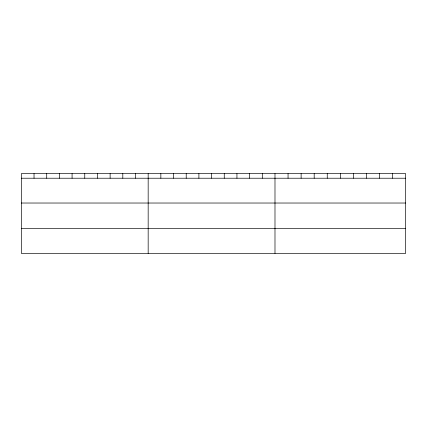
<?xml version="1.0" encoding="UTF-8"?>
<svg xmlns="http://www.w3.org/2000/svg" width="427" height="427" viewBox="0 0 427 427"><rect width="100%" height="100%" fill="white"/><g stroke="black" fill="none" stroke-linecap="round" stroke-linejoin="round"><path stroke-width="0.64" d="M405.65 203.028L405.65 173.613L21.35 173.613L21.35 253.387L405.65 253.387L405.65 203.028L21.35 203.028M21.35 178.224L405.65 178.224M21.35 228.584L405.65 228.584M392.584 173.613L392.584 178.224M379.518 173.613L379.518 178.224M366.451 173.613L366.451 178.224M353.385 173.613L353.385 178.224M340.319 173.613L340.319 178.224M327.253 173.613L327.253 178.224M314.187 173.613L314.187 178.224M301.12 173.613L301.12 178.224M288.054 173.613L288.054 178.224M274.988 173.613L274.988 253.387M262.306 173.613L262.306 178.224M249.624 173.613L249.624 178.224M236.942 173.613L236.942 178.224M224.26 173.613L224.26 178.224M211.578 173.613L211.578 178.224M198.897 173.613L198.897 178.224M186.215 173.613L186.215 178.224M173.533 173.613L173.533 178.224M160.851 173.613L160.851 178.224M148.169 173.613L148.169 253.387M135.487 173.613L135.487 178.224M122.805 173.613L122.805 178.224M110.123 173.613L110.123 178.224M97.441 173.613L97.441 178.224M84.76 173.613L84.76 178.224M72.078 173.613L72.078 178.224M59.396 173.613L59.396 178.224M46.714 173.613L46.714 178.224M34.032 173.613L34.032 178.224"/></g></svg>
